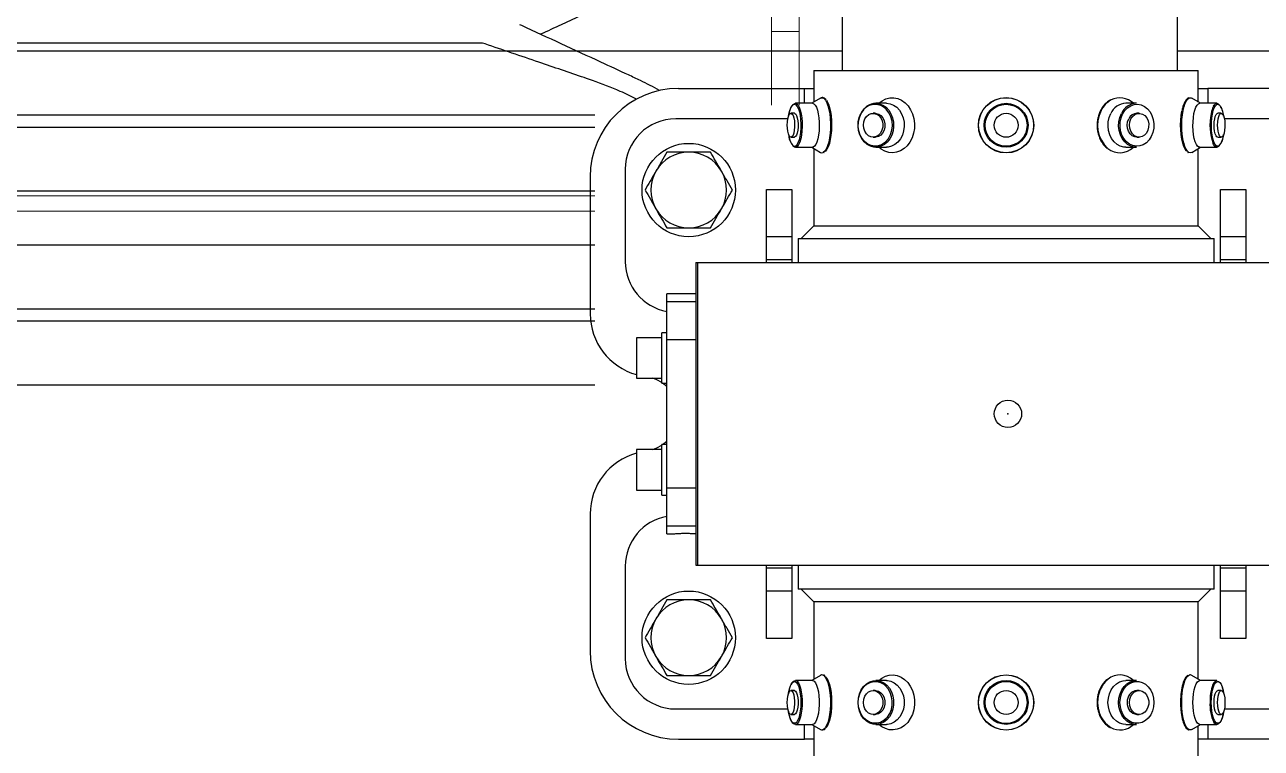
# Model space of a CAD drawing. Header units: inches. Extents: x -1851 to 6314, y -1304 to 4687.
# Drawn here: x -1823.74 to -1801.3, y 623.45 to 636.58 of the extents above; entities that cross this region are included whole.
import ezdxf

# ---------------------------------------------------------------- set-up
doc = ezdxf.new("R2010")
doc.units = ezdxf.units.IN
doc.header["$MEASUREMENT"] = 0
for name, color, linetype in [('DC FEEEDERS', 1, 'Continuous'), ('DC STRING CABLES', 30, 'Continuous'), ('E-ARRY-TABL', 9, 'Continuous'), ('WIRE MANAGEMENT', 4, 'Continuous')]:
    doc.layers.add(name, color=color, linetype=linetype)

msp = doc.modelspace()

# ---------------------------------------------------------------- linework, layer by layer
at = {"layer": 'DC FEEEDERS'}
for points in [[(-1845.10323, 636.10711), (-1808.90427, 636.10711)], [(-1802.81593, 636.10711), (-1568.90427, 636.10711)], [(-1845.10323, 634.94711), (-1813.39505, 634.94711)], [(-1845.10323, 634.72517), (-1813.39505, 634.72517)], [(-1845.10323, 633.56517), (-1813.39505, 633.56517)], [(-1845.10323, 632.58777), (-1813.39505, 632.58777)], [(-1845.10323, 631.42777), (-1813.39505, 631.42777)], [(-1845.10323, 631.20583), (-1813.39505, 631.20583)], [(-1845.10323, 630.04583), (-1813.39505, 630.04583)]]:
    msp.add_lwpolyline(points, dxfattribs=at)
at = {"layer": 'DC STRING CABLES', "flags": 128}
msp.add_lwpolyline([(-1815.43055, 636.24897), (-1845.68541, 636.24897)], dxfattribs=at)
at = {"layer": 'DC STRING CABLES'}
for points, knots in [([(-1808.90427, 643.89398), (-1808.93513, 643.71212), (-1808.96763, 643.52929), (-1809.11201, 642.7549), (-1809.24267, 642.14567), (-1809.61127, 640.85447), (-1809.86096, 640.17348), (-1810.4115, 639.16567), (-1810.65135, 638.80608), (-1811.19637, 638.17856), (-1811.49761, 637.90562), (-1812.06291, 637.51142), (-1812.3109, 637.36973), (-1812.56502, 637.24635), (-1812.63706, 637.21138), (-1812.70959, 637.17787), (-1812.78213, 637.14436), (-1812.94844, 637.06754), (-1813.11474, 636.99072), (-1813.28105, 636.91389), (-1813.52096, 636.80307), (-1813.76086, 636.69225), (-1814.00076, 636.58143), (-1814.12637, 636.52341), (-1814.25198, 636.46539), (-1814.37758, 636.40736)], [7.47877278, 7.47877278, 7.47877278, 7.47877278, 7.9877747, 7.9877747, 9.62277321, 9.62277321, 11.50333496, 11.50333496, 12.62233368, 12.62233368, 13.6409475, 13.6409475, 14.3830075, 14.3830075, 14.3830075, 14.59337778, 14.59337778, 14.59337778, 15.07571963, 15.07571963, 15.07571963, 15.77151121, 15.77151121, 15.77151121, 16.13580442, 16.13580442, 16.13580442, 16.13580442]), ([(-1812.21938, 635.38635), (-1812.33307, 635.45127), (-1812.4484, 635.51175), (-1812.56502, 635.56837), (-1812.63706, 635.60335), (-1812.70959, 635.63686), (-1812.78213, 635.67036), (-1812.94844, 635.74719), (-1813.11474, 635.82401), (-1813.28105, 635.90083), (-1813.52096, 636.01166), (-1813.76086, 636.12248), (-1814.00076, 636.2333), (-1814.24067, 636.34412), (-1814.48057, 636.45494), (-1814.72048, 636.56576), (-1814.73178, 636.57098), (-1814.74309, 636.57621), (-1814.7544, 636.58143)], [14.04246119, 14.04246119, 14.04246119, 14.04246119, 14.3830075, 14.3830075, 14.3830075, 14.59337778, 14.59337778, 14.59337778, 15.07571963, 15.07571963, 15.07571963, 15.77151121, 15.77151121, 15.77151121, 16.46730279, 16.46730279, 16.46730279, 16.50009763, 16.50009763, 16.50009763, 16.50009763]), ([(-1812.63522, 635.23209), (-1812.73251, 635.28111), (-1812.83113, 635.32734), (-1813.09532, 635.44316), (-1813.26291, 635.50858), (-1813.43291, 635.56837), (-1813.48344, 635.58614), (-1813.53418, 635.60341), (-1813.58491, 635.62069), (-1813.85924, 635.71407), (-1814.13356, 635.80745), (-1814.40788, 635.90083), (-1814.73343, 636.01166), (-1815.05897, 636.12248), (-1815.38452, 636.2333), (-1815.39986, 636.23852), (-1815.41521, 636.24374), (-1815.43055, 636.24897)], [14.30565661, 14.30565661, 14.30565661, 14.30565661, 14.60758292, 14.60758292, 15.10582563, 15.10582563, 15.10582563, 15.25390059, 15.25390059, 15.25390059, 16.0544781, 16.0544781, 16.0544781, 17.00455102, 17.00455102, 17.00455102, 17.04933094, 17.04933094, 17.04933094, 17.04933094])]:
    msp.add_open_spline(points, degree=3, knots=knots, dxfattribs=at)
at = {"layer": 'E-ARRY-TABL'}
for p, q in [((-1808.90427, 638.33855), (-1808.90427, 635.75215)), ((-1802.81593, 635.75215), (-1802.81593, 638.33855)), ((-1809.41583, 635.75215), (-1809.41583, 635.17784)), ((-1809.41583, 635.75215), (-1802.43942, 635.75215)), ((-1802.43942, 635.17784), (-1802.43942, 635.75215)), ((-1811.87543, 635.4237), (-1809.58658, 635.4237)), ((-1809.58658, 635.4237), (-1809.41583, 635.4237)), ((-1809.58658, 635.15532), (-1809.58658, 635.4237)), ((-1802.43942, 635.4237), (-1802.26867, 635.4237)), ((-1799.97982, 635.4237), (-1802.26867, 635.4237)), ((-1802.26867, 635.4237), (-1802.26867, 635.15532)), ((-1809.29907, 635.24804), (-1809.45329, 635.15532)), ((-1802.40195, 635.15532), (-1802.55618, 635.24804)), ((-1809.77037, 634.97393), (-1809.83331, 634.97393)), ((-1809.44194, 635.15532), (-1809.7531, 635.15532)), ((-1808.30257, 634.97393), (-1808.34147, 634.97393)), ((-1808.09959, 635.15532), (-1808.2919, 635.15532)), ((-1804.21372, 635.02372), (-1804.21795, 635.01457)), ((-1803.56335, 635.15532), (-1803.75565, 635.15532)), ((-1803.51378, 634.97393), (-1803.55267, 634.97393)), ((-1802.10215, 635.15532), (-1802.4133, 635.15532)), ((-1802.02194, 634.97393), (-1802.08487, 634.97393)), ((-1809.88977, 634.87437), (-1811.92441, 634.87437)), ((-1809.8759, 634.92465), (-1809.86976, 634.9601)), ((-1801.97934, 634.92465), (-1801.98549, 634.9601)), ((-1799.93084, 634.87437), (-1801.96548, 634.87437)), ((-1809.83331, 634.53907), (-1809.77037, 634.53907)), ((-1808.34147, 634.53907), (-1808.30257, 634.53907)), ((-1803.55267, 634.53907), (-1803.51378, 634.53907)), ((-1802.08487, 634.53907), (-1802.02194, 634.53907)), ((-1809.7531, 634.35768), (-1809.44194, 634.35768)), ((-1809.45329, 634.35768), (-1809.29907, 634.26496)), ((-1809.41583, 634.33516), (-1809.41583, 632.93)), ((-1808.2919, 634.35768), (-1808.09959, 634.35768)), ((-1803.75565, 634.35768), (-1803.56335, 634.35768)), ((-1802.55618, 634.26496), (-1802.40195, 634.35768)), ((-1802.43942, 632.93), (-1802.43942, 634.33516)), ((-1802.4133, 634.35768), (-1802.10215, 634.35768)), ((-1812.83995, 633.95883), (-1812.83995, 632.28048)), ((-1813.47763, 633.8215), (-1813.47763, 631.33518)), ((-1810.27644, 633.59281), (-1809.81867, 633.59281)), ((-1810.27644, 632.73248), (-1810.27644, 633.59281)), ((-1809.81867, 633.59281), (-1809.81867, 632.73248)), ((-1802.03658, 633.59281), (-1801.57881, 633.59281)), ((-1802.03658, 632.73248), (-1802.03658, 633.59281)), ((-1801.57881, 633.59281), (-1801.57881, 632.73248)), ((-1809.81867, 632.73248), (-1810.27644, 632.73248)), ((-1810.27644, 632.3203), (-1810.27644, 632.73248)), ((-1809.81867, 632.73248), (-1809.81867, 632.3203)), ((-1809.41583, 632.93), (-1809.64472, 632.70111)), ((-1809.41583, 632.93), (-1802.43942, 632.93)), ((-1802.21053, 632.70111), (-1802.43942, 632.93)), ((-1801.57881, 632.73248), (-1802.03658, 632.73248)), ((-1802.03658, 632.3203), (-1802.03658, 632.73248)), ((-1801.57881, 632.73248), (-1801.57881, 632.3203)), ((-1809.70423, 632.70111), (-1809.70423, 632.26508)), ((-1809.70423, 632.70111), (-1802.15102, 632.70111)), ((-1802.15102, 632.26508), (-1802.15102, 632.70111)), ((-1810.27644, 632.3203), (-1809.81867, 632.3203)), ((-1810.27644, 632.26508), (-1810.27644, 632.3203)), ((-1809.81867, 632.3203), (-1809.81867, 632.26508)), ((-1802.03658, 632.3203), (-1801.57881, 632.3203)), ((-1802.03658, 632.26508), (-1802.03658, 632.3203)), ((-1801.57881, 632.3203), (-1801.57881, 632.26508)), ((-1811.5582, 632.26508), (-1811.5582, 626.77184)), ((-1811.5582, 632.26508), (-1800.29705, 632.26508)), ((-1811.52443, 626.77184), (-1811.52443, 632.26508)), ((-1811.5582, 631.69745), (-1812.08463, 631.69745)), ((-1812.08463, 631.5568), (-1812.08463, 631.69745)), ((-1812.08463, 630.85978), (-1812.08463, 631.5568)), ((-1812.08463, 631.5568), (-1811.5582, 631.5568)), ((-1812.08463, 630.99191), (-1812.17618, 630.99191)), ((-1812.17618, 630.07637), (-1812.17618, 630.99191)), ((-1812.17618, 630.90036), (-1812.63395, 630.90036)), ((-1812.63395, 630.90036), (-1812.63395, 630.16792)), ((-1811.5582, 630.85978), (-1812.08463, 630.85978)), ((-1812.08463, 628.17715), (-1812.08463, 630.85978)), ((-1812.63395, 630.16792), (-1812.17618, 630.16792)), ((-1812.17618, 630.07637), (-1812.08463, 630.07637)), ((-1812.08463, 628.96056), (-1812.17618, 628.96056)), ((-1812.17618, 628.04502), (-1812.17618, 628.96056)), ((-1812.17618, 628.86901), (-1812.63395, 628.86901)), ((-1812.63395, 628.86901), (-1812.63395, 628.13657)), ((-1812.63395, 628.13657), (-1812.17618, 628.13657)), ((-1812.17618, 628.04502), (-1812.08463, 628.04502)), ((-1812.08463, 628.17715), (-1811.5582, 628.17715)), ((-1812.08463, 627.48013), (-1812.08463, 628.17715)), ((-1813.47763, 627.70175), (-1813.47763, 625.21543)), ((-1812.08463, 627.33948), (-1812.08463, 627.48013)), ((-1811.5582, 627.48013), (-1812.08463, 627.48013)), ((-1812.08463, 627.33948), (-1811.97019, 627.33948)), ((-1812.83995, 626.75645), (-1812.83995, 625.07809)), ((-1811.5582, 626.77184), (-1800.29705, 626.77184)), ((-1810.27644, 626.71663), (-1810.27644, 626.77184)), ((-1809.81867, 626.71663), (-1810.27644, 626.71663)), ((-1810.27644, 626.30445), (-1810.27644, 626.71663)), ((-1809.81867, 626.77184), (-1809.81867, 626.71663)), ((-1809.81867, 626.71663), (-1809.81867, 626.30445)), ((-1809.70423, 626.77184), (-1809.70423, 626.33582)), ((-1802.15102, 626.33582), (-1802.15102, 626.77184)), ((-1802.03658, 626.71663), (-1802.03658, 626.77184)), ((-1801.57881, 626.71663), (-1802.03658, 626.71663)), ((-1802.03658, 626.30445), (-1802.03658, 626.71663)), ((-1801.57881, 626.77184), (-1801.57881, 626.71663)), ((-1801.57881, 626.71663), (-1801.57881, 626.30445)), ((-1810.27644, 626.30445), (-1809.81867, 626.30445)), ((-1810.27644, 625.44412), (-1810.27644, 626.30445)), ((-1809.81867, 626.30445), (-1809.81867, 625.44412)), ((-1802.15102, 626.33582), (-1809.70423, 626.33582)), ((-1809.64472, 626.33582), (-1809.41583, 626.10693)), ((-1802.43942, 626.10693), (-1802.21053, 626.33582)), ((-1802.03658, 626.30445), (-1801.57881, 626.30445)), ((-1802.03658, 625.44412), (-1802.03658, 626.30445)), ((-1801.57881, 626.30445), (-1801.57881, 625.44412)), ((-1809.41583, 626.10693), (-1809.41583, 624.70177)), ((-1802.43942, 626.10693), (-1809.41583, 626.10693)), ((-1802.43942, 624.70177), (-1802.43942, 626.10693)), ((-1809.81867, 625.44412), (-1810.27644, 625.44412)), ((-1801.57881, 625.44412), (-1802.03658, 625.44412)), ((-1809.44194, 624.67925), (-1809.7531, 624.67925)), ((-1809.29907, 624.77197), (-1809.45329, 624.67925)), ((-1808.09959, 624.67925), (-1808.2919, 624.67925)), ((-1803.56335, 624.67925), (-1803.75565, 624.67925)), ((-1802.40195, 624.67925), (-1802.55618, 624.77197)), ((-1802.10215, 624.67925), (-1802.4133, 624.67925)), ((-1809.77037, 624.49786), (-1809.83331, 624.49786)), ((-1808.30257, 624.49786), (-1808.34147, 624.49786)), ((-1803.51378, 624.49786), (-1803.55267, 624.49786)), ((-1802.02194, 624.49786), (-1802.08487, 624.49786)), ((-1811.92441, 624.16255), (-1809.88977, 624.16255)), ((-1809.83331, 624.063), (-1809.77037, 624.063)), ((-1808.34147, 624.063), (-1808.30257, 624.063)), ((-1803.55267, 624.063), (-1803.51378, 624.063)), ((-1802.08487, 624.063), (-1802.02194, 624.063)), ((-1801.96548, 624.16255), (-1799.93084, 624.16255)), ((-1809.7531, 623.88161), (-1809.44194, 623.88161)), ((-1809.58658, 623.61323), (-1809.58658, 623.88161)), ((-1809.45329, 623.88161), (-1809.29907, 623.78889)), ((-1809.41583, 623.85909), (-1809.41583, 623.28478)), ((-1808.2919, 623.88161), (-1808.09959, 623.88161)), ((-1803.75565, 623.88161), (-1803.56335, 623.88161)), ((-1802.55618, 623.78889), (-1802.40195, 623.88161)), ((-1802.43942, 623.28478), (-1802.43942, 623.85909)), ((-1802.4133, 623.88161), (-1802.10215, 623.88161)), ((-1802.26867, 623.88161), (-1802.26867, 623.61323)), ((-1811.87543, 623.61323), (-1809.58658, 623.61323)), ((-1809.41583, 623.61323), (-1809.58658, 623.61323)), ((-1802.26867, 623.61323), (-1802.43942, 623.61323)), ((-1799.97982, 623.61323), (-1802.26867, 623.61323))]:
    msp.add_line(p, q, dxfattribs=at)
for points in [[(-1809.29907, 635.24804), (-1809.28763, 635.25349), (-1809.25994, 635.2552), (-1809.2326, 635.24088), (-1809.20649, 635.21099), (-1809.18244, 635.1665), (-1809.16124, 635.10882), (-1809.14356, 635.03983), (-1809.12998, 634.96173), (-1809.12092, 634.87703), (-1809.11668, 634.78845), (-1809.11739, 634.69885), (-1809.12304, 634.61111), (-1809.13343, 634.52803), (-1809.14825, 634.4523), (-1809.167, 634.38635), (-1809.1891, 634.33229), (-1809.21382, 634.29187), (-1809.24037, 634.26638), (-1809.25357, 634.25969)], [(-1809.189, 635.20528), (-1809.17709, 635.18769), (-1809.15377, 635.1399), (-1809.13355, 635.07906), (-1809.11714, 635.00724), (-1809.10508, 634.92687), (-1809.09779, 634.84071), (-1809.09552, 634.75168), (-1809.09834, 634.66281), (-1809.10616, 634.57713), (-1809.11871, 634.49756), (-1809.13556, 634.42681), (-1809.15615, 634.36728), (-1809.17976, 634.32101), (-1809.2056, 634.28957), (-1809.2242, 634.27714)], [(-1808.23925, 635.15392), (-1808.23779, 635.15529), (-1808.17626, 635.20272), (-1808.10887, 635.23581), (-1808.03779, 635.25349), (-1807.96529, 635.2552), (-1807.89371, 635.24088), (-1807.82534, 635.21099), (-1807.7624, 635.1665), (-1807.70689, 635.10882), (-1807.66061, 635.03983), (-1807.62503, 634.96173), (-1807.60132, 634.87703), (-1807.59021, 634.78845), (-1807.59208, 634.69885), (-1807.60687, 634.61111), (-1807.63409, 634.52803), (-1807.67287, 634.4523), (-1807.72198, 634.38635), (-1807.77982, 634.33229), (-1807.84453, 634.29187), (-1807.91405, 634.26638), (-1807.98614, 634.25664), (-1808.05847, 634.26297), (-1808.12872, 634.28516), (-1808.19464, 634.3225), (-1808.23862, 634.35849)], [(-1802.71493, 635.02391), (-1802.69808, 635.09504), (-1802.67757, 635.15529), (-1802.65407, 635.20272), (-1802.62833, 635.23581), (-1802.60118, 635.25349), (-1802.60001, 635.25389)], [(-1802.60001, 635.25389), (-1802.57348, 635.2552), (-1802.55618, 635.24804)], [(-1809.89008, 634.8728), (-1809.87828, 634.91805), (-1809.86314, 634.95132), (-1809.84579, 634.97014), (-1809.82752, 634.97312), (-1809.80967, 634.96003), (-1809.79358, 634.93185), (-1809.78043, 634.89066), (-1809.77121, 634.83952), (-1809.76659, 634.78222), (-1809.76692, 634.72302), (-1809.77217, 634.6663), (-1809.78196, 634.61627), (-1809.79555, 634.57664), (-1809.81195, 634.55034), (-1809.82993, 634.53934), (-1809.84816, 634.54445), (-1809.86529, 634.56528), (-1809.88004, 634.60029), (-1809.89133, 634.64689), (-1809.89832, 634.70161), (-1809.90049, 634.76041), (-1809.89767, 634.81892), (-1809.89008, 634.8728)], [(-1809.86976, 634.9601), (-1809.85451, 635.02252), (-1809.83558, 635.07331), (-1809.8138, 635.11026), (-1809.79012, 635.13175), (-1809.76558, 635.13683), (-1809.74364, 635.12719)], [(-1809.81517, 635.10103), (-1809.80091, 635.12408), (-1809.77706, 635.1477), (-1809.75224, 635.15531), (-1809.72745, 635.14658), (-1809.70371, 635.12189), (-1809.68199, 635.08224), (-1809.66318, 635.02925), (-1809.64805, 634.96509), (-1809.63723, 634.8924), (-1809.63115, 634.81414), (-1809.63006, 634.73352), (-1809.63401, 634.65384), (-1809.64283, 634.57837), (-1809.65617, 634.51018), (-1809.67347, 634.45209), (-1809.69404, 634.40645), (-1809.71702, 634.37515), (-1809.74148, 634.35945), (-1809.76642, 634.36002), (-1809.79081, 634.37681), (-1809.80087, 634.38886)], [(-1809.77037, 634.97393), (-1809.76458, 634.97312), (-1809.74674, 634.96003), (-1809.73065, 634.93185), (-1809.7175, 634.89066), (-1809.70828, 634.83952), (-1809.70366, 634.78222), (-1809.70399, 634.72302), (-1809.70924, 634.6663), (-1809.71903, 634.61627), (-1809.73262, 634.57664), (-1809.74902, 634.55034), (-1809.767, 634.53934), (-1809.77037, 634.53907)], [(-1809.74364, 635.12719), (-1809.74125, 635.1253), (-1809.71819, 635.09764), (-1809.69741, 635.05508), (-1809.67983, 634.99946), (-1809.66619, 634.93323), (-1809.65712, 634.85928), (-1809.65299, 634.78083), (-1809.65399, 634.70132), (-1809.66008, 634.62422), (-1809.67099, 634.5529), (-1809.68624, 634.49048), (-1809.70517, 634.43968), (-1809.72695, 634.40274), (-1809.74705, 634.38341)], [(-1809.44194, 635.15532), (-1809.44108, 635.15531), (-1809.41629, 635.14658), (-1809.39255, 635.12189), (-1809.37084, 635.08224), (-1809.35203, 635.02925), (-1809.3369, 634.96509), (-1809.32608, 634.8924), (-1809.32, 634.81414), (-1809.31891, 634.73352), (-1809.32285, 634.65384), (-1809.33168, 634.57837), (-1809.34502, 634.51018), (-1809.36232, 634.45209), (-1809.38289, 634.40645), (-1809.40587, 634.37515), (-1809.43033, 634.35945), (-1809.44194, 634.35768)], [(-1808.2919, 634.35768), (-1808.32678, 634.36002), (-1808.39063, 634.37681), (-1808.45044, 634.40915), (-1808.50377, 634.45571), (-1808.54841, 634.51459), (-1808.58256, 634.58337), (-1808.6048, 634.65923), (-1808.61424, 634.73908), (-1808.61048, 634.81964), (-1808.59367, 634.89762), (-1808.56451, 634.96982)], [(-1808.4901, 634.8728), (-1808.4592, 634.91805), (-1808.41957, 634.95132), (-1808.37415, 634.97014), (-1808.32631, 634.97312), (-1808.27959, 634.96003), (-1808.23746, 634.93185), (-1808.20304, 634.89066), (-1808.17889, 634.83952), (-1808.1668, 634.78222), (-1808.16766, 634.72302), (-1808.18141, 634.6663), (-1808.20704, 634.61627), (-1808.24263, 634.57664), (-1808.28555, 634.55034), (-1808.33262, 634.53934), (-1808.38035, 634.54445), (-1808.42519, 634.56528), (-1808.46383, 634.60029), (-1808.49339, 634.64689), (-1808.51168, 634.70161), (-1808.51735, 634.76041), (-1808.50997, 634.81892), (-1808.4901, 634.8728)], [(-1808.30257, 634.97393), (-1808.28741, 634.97312), (-1808.24069, 634.96003), (-1808.19856, 634.93185), (-1808.16415, 634.89066), (-1808.14, 634.83952), (-1808.1279, 634.78222), (-1808.12877, 634.72302), (-1808.14252, 634.6663), (-1808.16814, 634.61627), (-1808.20374, 634.57664), (-1808.24666, 634.55034), (-1808.29373, 634.53934), (-1808.30257, 634.53907)], [(-1808.2919, 635.15532), (-1808.28964, 635.15531), (-1808.22474, 635.14658), (-1808.16259, 635.12189), (-1808.10573, 635.08224), (-1808.05649, 635.02925), (-1808.01689, 634.96509), (-1807.98855, 634.8924), (-1807.97263, 634.81414), (-1807.96978, 634.73352), (-1807.98012, 634.65384), (-1808.00322, 634.57837), (-1808.03814, 634.51018), (-1808.08344, 634.45209), (-1808.13729, 634.40645), (-1808.19746, 634.37515), (-1808.2615, 634.35945), (-1808.2919, 634.35768)], [(-1808.09959, 635.15532), (-1808.09734, 635.15531), (-1808.03244, 635.14658), (-1807.97029, 635.12189), (-1807.91343, 635.08224), (-1807.86419, 635.02925), (-1807.82459, 634.96509), (-1807.79625, 634.8924), (-1807.78033, 634.81414), (-1807.77748, 634.73352), (-1807.78781, 634.65384), (-1807.81091, 634.57837), (-1807.84583, 634.51018), (-1807.89114, 634.45209), (-1807.94498, 634.40645), (-1808.00515, 634.37515), (-1808.06919, 634.35945), (-1808.09959, 634.35768)], [(-1803.75565, 634.35768), (-1803.79054, 634.36002), (-1803.85439, 634.37681), (-1803.9142, 634.40915), (-1803.96752, 634.45571), (-1804.01217, 634.51459), (-1804.04632, 634.58337), (-1804.06856, 634.65923), (-1804.078, 634.73908), (-1804.07424, 634.81964), (-1804.05743, 634.89762), (-1804.02827, 634.96982)], [(-1803.56335, 634.35768), (-1803.59823, 634.36002), (-1803.66209, 634.37681), (-1803.7219, 634.40915), (-1803.77522, 634.45571), (-1803.81987, 634.51459), (-1803.85401, 634.58337), (-1803.87626, 634.65923), (-1803.88569, 634.73908), (-1803.88193, 634.81964), (-1803.86513, 634.89762), (-1803.83597, 634.96982)], [(-1803.81287, 634.9601), (-1803.77294, 635.02252), (-1803.72338, 635.07331), (-1803.66636, 635.11026), (-1803.60437, 635.13175), (-1803.54012, 635.13683), (-1803.47642, 635.1253), (-1803.41606, 635.09764), (-1803.36166, 635.05508), (-1803.31561, 634.99946), (-1803.27992, 634.93323), (-1803.25616, 634.85928), (-1803.24535, 634.78083), (-1803.24797, 634.70132), (-1803.26391, 634.62422), (-1803.29247, 634.5529), (-1803.33241, 634.49048), (-1803.38197, 634.43968), (-1803.43899, 634.40274), (-1803.50097, 634.38125), (-1803.56522, 634.37616), (-1803.62892, 634.3877), (-1803.68929, 634.41535), (-1803.74368, 634.45792), (-1803.78973, 634.51353), (-1803.82542, 634.57976), (-1803.84919, 634.65372), (-1803.86, 634.73217), (-1803.85737, 634.81168), (-1803.84143, 634.88878), (-1803.81287, 634.9601)], [(-1803.66241, 634.8728), (-1803.63151, 634.91805), (-1803.59188, 634.95132), (-1803.54646, 634.97014), (-1803.49862, 634.97312), (-1803.4519, 634.96003), (-1803.40977, 634.93185), (-1803.37535, 634.89066), (-1803.3512, 634.83952), (-1803.33911, 634.78222), (-1803.33997, 634.72302), (-1803.35372, 634.6663), (-1803.37935, 634.61627), (-1803.41494, 634.57664), (-1803.45786, 634.55034), (-1803.50493, 634.53934), (-1803.55266, 634.54445), (-1803.5975, 634.56528), (-1803.63614, 634.60029), (-1803.6657, 634.64689), (-1803.68399, 634.70161), (-1803.68966, 634.76041), (-1803.68228, 634.81892), (-1803.66241, 634.8728)], [(-1802.64339, 634.2845), (-1802.65251, 634.29221), (-1802.67815, 634.32531), (-1802.70148, 634.37309), (-1802.72169, 634.43393), (-1802.73811, 634.50576), (-1802.75017, 634.58612), (-1802.75746, 634.67229), (-1802.75973, 634.76132), (-1802.75691, 634.85019), (-1802.74909, 634.93587), (-1802.73654, 635.01544)], [(-1802.60812, 634.26248), (-1802.60908, 634.26297), (-1802.63591, 634.28516), (-1802.66109, 634.3225), (-1802.6838, 634.3738), (-1802.70332, 634.43739), (-1802.71902, 634.51123), (-1802.73039, 634.59296), (-1802.73707, 634.67995), (-1802.73884, 634.7694), (-1802.73564, 634.85843), (-1802.72759, 634.94418), (-1802.71493, 635.02391)], [(-1802.4133, 634.35768), (-1802.42663, 634.36002), (-1802.45102, 634.37681), (-1802.47386, 634.40915), (-1802.49423, 634.45571), (-1802.51128, 634.51459), (-1802.52433, 634.58337), (-1802.53282, 634.65923), (-1802.53643, 634.73908), (-1802.53499, 634.81964), (-1802.52857, 634.89762), (-1802.51743, 634.96982)], [(-1802.51743, 634.96982), (-1802.50203, 635.03328), (-1802.483, 635.08542), (-1802.46111, 635.12408), (-1802.43727, 635.1477), (-1802.4133, 635.15532)], [(-1802.18426, 634.9601), (-1802.16901, 635.02252), (-1802.15008, 635.07331), (-1802.1283, 635.11026), (-1802.10462, 635.13175), (-1802.08008, 635.13683), (-1802.06201, 635.12989)], [(-1802.16423, 635.10103), (-1802.14996, 635.12408), (-1802.12612, 635.1477), (-1802.10129, 635.15531), (-1802.0765, 635.14658), (-1802.05438, 635.12414)], [(-1802.14164, 634.8728), (-1802.12984, 634.91805), (-1802.11471, 634.95132), (-1802.09736, 634.97014), (-1802.08487, 634.97393)], [(-1802.07871, 634.8728), (-1802.06691, 634.91805), (-1802.05177, 634.95132), (-1802.03442, 634.97014), (-1802.01615, 634.97312), (-1801.9983, 634.96003), (-1801.98221, 634.93185), (-1801.96907, 634.89066), (-1801.95984, 634.83952), (-1801.95522, 634.78222), (-1801.95555, 634.72302), (-1801.9608, 634.6663), (-1801.97059, 634.61627), (-1801.98419, 634.57664), (-1802.00058, 634.55034), (-1802.01856, 634.53934), (-1802.03679, 634.54445), (-1802.05392, 634.56528), (-1802.06868, 634.60029), (-1802.07997, 634.64689), (-1802.08695, 634.70161), (-1802.08912, 634.76041), (-1802.0863, 634.81892), (-1802.07871, 634.8728)], [(-1808.11654, 634.45315), (-1808.13187, 634.43968), (-1808.18889, 634.40274), (-1808.25088, 634.38125), (-1808.31512, 634.37616), (-1808.37882, 634.3877), (-1808.43919, 634.41535), (-1808.49359, 634.45792), (-1808.53963, 634.51353), (-1808.57532, 634.57976), (-1808.59909, 634.65372), (-1808.6099, 634.73217), (-1808.60727, 634.81168), (-1808.59133, 634.88878), (-1808.56277, 634.9601)], [(-1803.55267, 634.53907), (-1803.59156, 634.54445), (-1803.6364, 634.56528), (-1803.67503, 634.60029), (-1803.70459, 634.64689), (-1803.72288, 634.70161), (-1803.72855, 634.76041), (-1803.72117, 634.81892), (-1803.7013, 634.8728)], [(-1802.10152, 634.37968), (-1802.114, 634.3877), (-1802.13706, 634.41535), (-1802.15783, 634.45792), (-1802.17542, 634.51353), (-1802.18905, 634.57976), (-1802.19813, 634.65372), (-1802.20226, 634.73217), (-1802.20126, 634.81168), (-1802.19517, 634.88878), (-1802.18426, 634.9601)], [(-1802.08487, 634.53907), (-1802.09972, 634.54445), (-1802.11685, 634.56528), (-1802.13161, 634.60029), (-1802.1429, 634.64689), (-1802.14989, 634.70161), (-1802.15205, 634.76041), (-1802.14923, 634.81892), (-1802.14164, 634.8728)], [(-1802.05438, 634.38886), (-1802.06608, 634.37515), (-1802.09054, 634.35945), (-1802.11547, 634.36002), (-1802.13986, 634.37681), (-1802.16271, 634.40915), (-1802.16739, 634.41813)], [(-1802.0683, 634.37964), (-1802.08967, 634.37616), (-1802.10152, 634.37968)], [(-1802.55618, 634.26496), (-1802.58145, 634.25664), (-1802.60812, 634.26248)], [(-1812.17618, 630.08642), (-1812.26555, 630.13779), (-1812.33916, 630.16792)], [(-1812.08463, 630.01195), (-1812.08519, 630.01249), (-1812.16179, 630.07637)], [(-1812.33916, 628.86901), (-1812.26555, 628.89914), (-1812.17618, 628.95051)], [(-1812.16179, 628.96056), (-1812.08519, 629.02444), (-1812.08463, 629.02497)], [(-1809.8759, 624.44858), (-1809.86554, 624.50417), (-1809.84908, 624.56331), (-1809.82919, 624.61008), (-1809.80672, 624.64245), (-1809.78267, 624.659), (-1809.75808, 624.659), (-1809.75173, 624.65627)], [(-1809.8243, 624.60595), (-1809.81829, 624.61889), (-1809.7959, 624.65442), (-1809.77176, 624.67465), (-1809.74685, 624.67874), (-1809.72221, 624.66652), (-1809.69882, 624.63849), (-1809.67766, 624.59581), (-1809.65959, 624.54021), (-1809.64534, 624.47398), (-1809.63551, 624.39982), (-1809.63049, 624.32078), (-1809.63049, 624.24008), (-1809.63551, 624.16104), (-1809.64534, 624.08688), (-1809.65959, 624.02065), (-1809.67766, 623.96505), (-1809.69882, 623.92237), (-1809.72221, 623.89434), (-1809.74685, 623.88212), (-1809.77176, 623.88621), (-1809.7959, 623.90644), (-1809.80883, 623.92473)], [(-1809.75173, 624.65627), (-1809.73403, 624.64245), (-1809.71156, 624.61008), (-1809.69167, 624.56331), (-1809.67521, 624.50417), (-1809.66292, 624.43526), (-1809.65532, 624.35957), (-1809.65275, 624.28043), (-1809.65532, 624.20129), (-1809.66292, 624.12561), (-1809.67521, 624.05669), (-1809.69167, 623.99755), (-1809.71156, 623.95078), (-1809.73403, 623.91841), (-1809.75505, 623.90302)], [(-1809.44194, 624.67925), (-1809.4357, 624.67874), (-1809.41105, 624.66652), (-1809.38767, 624.63849), (-1809.36651, 624.59581), (-1809.34843, 624.54021), (-1809.33419, 624.47398), (-1809.32435, 624.39982), (-1809.31933, 624.32078), (-1809.31933, 624.24008), (-1809.32435, 624.16104), (-1809.33419, 624.08688), (-1809.34843, 624.02065), (-1809.36651, 623.96505), (-1809.38767, 623.92237), (-1809.41105, 623.89434), (-1809.4357, 623.88212), (-1809.44194, 623.88161)], [(-1809.25385, 624.77734), (-1809.23647, 624.76784), (-1809.21013, 624.74015), (-1809.18574, 624.69767), (-1809.16409, 624.64179), (-1809.14586, 624.57429), (-1809.13166, 624.49735), (-1809.12193, 624.41344), (-1809.11698, 624.32525), (-1809.11698, 624.23562), (-1809.12193, 624.14743), (-1809.13166, 624.06351), (-1809.14586, 623.98657), (-1809.16409, 623.91907), (-1809.18574, 623.86319), (-1809.21013, 623.82071), (-1809.23647, 623.79302), (-1809.25125, 623.78452)], [(-1809.20849, 624.74982), (-1809.20417, 624.74606), (-1809.17842, 624.71379), (-1809.15495, 624.66676), (-1809.13455, 624.60657), (-1809.11791, 624.53528), (-1809.10561, 624.45531), (-1809.09805, 624.36939), (-1809.09551, 624.28043), (-1809.09805, 624.19148), (-1809.10561, 624.10555), (-1809.11791, 624.02558), (-1809.13455, 623.95429), (-1809.15495, 623.8941), (-1809.17842, 623.84707), (-1809.19862, 623.82028)], [(-1808.61455, 624.28043), (-1808.60794, 624.36071), (-1808.5884, 624.43771), (-1808.55672, 624.50826), (-1808.51419, 624.56949), (-1808.46257, 624.61889), (-1808.40395, 624.65442), (-1808.34075, 624.67465), (-1808.2919, 624.67925)], [(-1808.61053, 624.28043), (-1808.6038, 624.35957), (-1808.5839, 624.43526), (-1808.55171, 624.50417), (-1808.50863, 624.56331), (-1808.45655, 624.61008), (-1808.39774, 624.64245), (-1808.33476, 624.659), (-1808.27038, 624.659), (-1808.20741, 624.64245), (-1808.1486, 624.61008), (-1808.12292, 624.58959)], [(-1808.2919, 624.67925), (-1808.27555, 624.67874), (-1808.21102, 624.66652), (-1808.1498, 624.63849), (-1808.0944, 624.59581), (-1808.04708, 624.54021), (-1808.00979, 624.47398), (-1807.98404, 624.39982), (-1807.9709, 624.32078), (-1807.9709, 624.24008), (-1807.98404, 624.16104), (-1808.00979, 624.08688), (-1808.04708, 624.02065), (-1808.0944, 623.96505), (-1808.1498, 623.92237), (-1808.21102, 623.89434), (-1808.27555, 623.88212), (-1808.2919, 623.88161)], [(-1808.23776, 624.67925), (-1808.18552, 624.72068), (-1808.11884, 624.75591), (-1808.04815, 624.77585), (-1807.97571, 624.77988), (-1807.90385, 624.76784), (-1807.83489, 624.74015), (-1807.77103, 624.69767), (-1807.71434, 624.64179), (-1807.66663, 624.57429), (-1807.62944, 624.49735), (-1807.60396, 624.41344), (-1807.59101, 624.32525), (-1807.59101, 624.23562), (-1807.60396, 624.14743), (-1807.62944, 624.06351), (-1807.66663, 623.98657), (-1807.71434, 623.91907), (-1807.77103, 623.86319), (-1807.83489, 623.82071), (-1807.90385, 623.79302), (-1807.97571, 623.78099), (-1808.04815, 623.78501), (-1808.11884, 623.80495), (-1808.18552, 623.84018), (-1808.23776, 623.88161)], [(-1808.09959, 624.67925), (-1808.08325, 624.67874), (-1808.01872, 624.66652), (-1807.9575, 624.63849), (-1807.9021, 624.59581), (-1807.85478, 624.54021), (-1807.81748, 624.47398), (-1807.79174, 624.39982), (-1807.7786, 624.32078), (-1807.7786, 624.24008), (-1807.79174, 624.16104), (-1807.81748, 624.08688), (-1807.85478, 624.02065), (-1807.9021, 623.96505), (-1807.9575, 623.92237), (-1808.01872, 623.89434), (-1808.08325, 623.88212), (-1808.09959, 623.88161)], [(-1804.0783, 624.28043), (-1804.0717, 624.36071), (-1804.05216, 624.43771), (-1804.02047, 624.50826), (-1803.97795, 624.56949), (-1803.92632, 624.61889), (-1803.86771, 624.65442), (-1803.80451, 624.67465), (-1803.75565, 624.67925)], [(-1803.886, 624.28043), (-1803.8794, 624.36071), (-1803.85985, 624.43771), (-1803.82817, 624.50826), (-1803.78565, 624.56949), (-1803.73402, 624.61889), (-1803.67541, 624.65442), (-1803.61221, 624.67465), (-1803.56335, 624.67925)], [(-1803.86063, 624.28043), (-1803.8539, 624.35957), (-1803.834, 624.43526), (-1803.80181, 624.50417), (-1803.75873, 624.56331), (-1803.70665, 624.61008), (-1803.64784, 624.64245), (-1803.58486, 624.659), (-1803.52048, 624.659), (-1803.45751, 624.64245), (-1803.3987, 624.61008), (-1803.34661, 624.56331), (-1803.30353, 624.50417), (-1803.27134, 624.43526), (-1803.25145, 624.35957), (-1803.24472, 624.28043), (-1803.25145, 624.20129), (-1803.27134, 624.12561), (-1803.30353, 624.05669), (-1803.34661, 623.99755), (-1803.3987, 623.95078), (-1803.45751, 623.91841), (-1803.52048, 623.90187), (-1803.58486, 623.90187), (-1803.64784, 623.91841), (-1803.70665, 623.95078), (-1803.75873, 623.99755), (-1803.80181, 624.05669), (-1803.834, 624.12561), (-1803.8539, 624.20129), (-1803.86063, 624.28043)], [(-1802.73889, 624.28043), (-1802.7364, 624.3697), (-1802.72904, 624.4561), (-1802.71702, 624.53685), (-1802.70074, 624.60937), (-1802.68072, 624.67131), (-1802.6576, 624.72068), (-1802.63214, 624.75591), (-1802.60715, 624.77492)], [(-1802.53654, 624.28043), (-1802.53402, 624.36071), (-1802.52656, 624.43771), (-1802.51446, 624.50826), (-1802.49821, 624.56949), (-1802.47849, 624.61889), (-1802.45611, 624.65442), (-1802.43197, 624.67465), (-1802.4133, 624.67925)], [(-1802.2025, 624.28043), (-1802.19993, 624.35957), (-1802.19233, 624.43526), (-1802.18004, 624.50417), (-1802.16358, 624.56331), (-1802.14369, 624.61008), (-1802.12122, 624.64245), (-1802.09717, 624.659), (-1802.07258, 624.659), (-1802.04852, 624.64245), (-1802.02606, 624.61008), (-1802.00616, 624.56331), (-1801.98971, 624.50417), (-1801.97934, 624.44858)], [(-1809.9005, 624.28043), (-1809.898, 624.33909), (-1809.89071, 624.3934), (-1809.87917, 624.43934), (-1809.86422, 624.47348), (-1809.84698, 624.49331), (-1809.82872, 624.49736), (-1809.81081, 624.48531), (-1809.79456, 624.45807), (-1809.78119, 624.41765), (-1809.77168, 624.36706), (-1809.76674, 624.31004), (-1809.76674, 624.25082), (-1809.77168, 624.19381), (-1809.78119, 624.14321), (-1809.79456, 624.1028), (-1809.81081, 624.07555), (-1809.82872, 624.06351), (-1809.84698, 624.06755), (-1809.86422, 624.08738), (-1809.87917, 624.12152), (-1809.89071, 624.16746), (-1809.898, 624.22177), (-1809.9005, 624.28043)], [(-1809.77037, 624.49786), (-1809.76579, 624.49736), (-1809.74787, 624.48531), (-1809.73163, 624.45807), (-1809.71825, 624.41765), (-1809.70875, 624.36706), (-1809.70381, 624.31004), (-1809.70381, 624.25082), (-1809.70875, 624.19381), (-1809.71825, 624.14321), (-1809.73163, 624.1028), (-1809.74787, 624.07555), (-1809.76579, 624.06351), (-1809.77037, 624.063)], [(-1808.51737, 624.28043), (-1808.51085, 624.33909), (-1808.49177, 624.3934), (-1808.46153, 624.43934), (-1808.4224, 624.47348), (-1808.37726, 624.49331), (-1808.32946, 624.49736), (-1808.28256, 624.48531), (-1808.24003, 624.45807), (-1808.20502, 624.41765), (-1808.18013, 624.36706), (-1808.1672, 624.31004), (-1808.1672, 624.25082), (-1808.18013, 624.19381), (-1808.20502, 624.14321), (-1808.24003, 624.1028), (-1808.28256, 624.07555), (-1808.32946, 624.06351), (-1808.37726, 624.06755), (-1808.4224, 624.08738), (-1808.46153, 624.12152), (-1808.49177, 624.16746), (-1808.51085, 624.22177), (-1808.51737, 624.28043)], [(-1808.30257, 624.49786), (-1808.29057, 624.49736), (-1808.24367, 624.48531), (-1808.20113, 624.45807), (-1808.16612, 624.41765), (-1808.14123, 624.36706), (-1808.12831, 624.31004), (-1808.12831, 624.25082), (-1808.14123, 624.19381), (-1808.16612, 624.14321), (-1808.20113, 624.1028), (-1808.24367, 624.07555), (-1808.29057, 624.06351), (-1808.30257, 624.063)], [(-1803.68968, 624.28043), (-1803.68316, 624.33909), (-1803.66408, 624.3934), (-1803.63384, 624.43934), (-1803.59471, 624.47348), (-1803.54957, 624.49331), (-1803.50177, 624.49736), (-1803.45487, 624.48531), (-1803.41234, 624.45807), (-1803.37733, 624.41765), (-1803.35244, 624.36706), (-1803.33951, 624.31004), (-1803.33951, 624.25082), (-1803.35244, 624.19381), (-1803.37733, 624.14321), (-1803.41234, 624.1028), (-1803.45487, 624.07555), (-1803.50177, 624.06351), (-1803.54957, 624.06755), (-1803.59471, 624.08738), (-1803.63384, 624.12152), (-1803.66408, 624.16746), (-1803.68316, 624.22177), (-1803.68968, 624.28043)], [(-1802.15206, 624.28043), (-1802.14957, 624.33909), (-1802.14228, 624.3934), (-1802.13073, 624.43934), (-1802.11578, 624.47348), (-1802.09854, 624.49331), (-1802.08487, 624.49786)], [(-1802.08913, 624.28043), (-1802.08664, 624.33909), (-1802.07935, 624.3934), (-1802.0678, 624.43934), (-1802.05285, 624.47348), (-1802.03561, 624.49331), (-1802.01736, 624.49736), (-1801.99944, 624.48531), (-1801.98319, 624.45807), (-1801.96982, 624.41765), (-1801.96031, 624.36706), (-1801.95538, 624.31004), (-1801.95538, 624.25082), (-1801.96031, 624.19381), (-1801.96982, 624.14321), (-1801.98319, 624.1028), (-1801.99944, 624.07555), (-1802.01736, 624.06351), (-1802.03561, 624.06755), (-1802.05285, 624.08738), (-1802.0678, 624.12152), (-1802.07935, 624.16746), (-1802.08664, 624.22177), (-1802.08913, 624.28043)], [(-1808.2919, 623.88161), (-1808.34075, 623.88621), (-1808.40395, 623.90644), (-1808.46257, 623.94198), (-1808.51419, 623.99137), (-1808.55672, 624.0526), (-1808.5884, 624.12315), (-1808.60794, 624.20015), (-1808.61455, 624.28043)], [(-1808.08296, 624.01359), (-1808.09651, 623.99755), (-1808.1486, 623.95078), (-1808.20741, 623.91841), (-1808.27038, 623.90187), (-1808.33476, 623.90187), (-1808.39774, 623.91841), (-1808.45655, 623.95078), (-1808.50863, 623.99755), (-1808.55171, 624.05669), (-1808.5839, 624.12561), (-1808.6038, 624.20129), (-1808.61053, 624.28043)], [(-1803.75565, 623.88161), (-1803.80451, 623.88621), (-1803.86771, 623.90644), (-1803.92632, 623.94198), (-1803.97795, 623.99137), (-1804.02047, 624.0526), (-1804.05216, 624.12315), (-1804.0717, 624.20015), (-1804.0783, 624.28043)], [(-1803.56335, 623.88161), (-1803.61221, 623.88621), (-1803.67541, 623.90644), (-1803.73402, 623.94198), (-1803.78565, 623.99137), (-1803.82817, 624.0526), (-1803.85985, 624.12315), (-1803.8794, 624.20015), (-1803.886, 624.28043)], [(-1802.59821, 623.78249), (-1802.60513, 623.78501), (-1802.63214, 623.80495), (-1802.6576, 623.84018), (-1802.68072, 623.88956), (-1802.70074, 623.9515), (-1802.71702, 624.02401), (-1802.72904, 624.10476), (-1802.7364, 624.19116), (-1802.73889, 624.28043)], [(-1802.4133, 623.88161), (-1802.43197, 623.88621), (-1802.45611, 623.90644), (-1802.47849, 623.94198), (-1802.49821, 623.99137), (-1802.51446, 624.0526), (-1802.52656, 624.12315), (-1802.53402, 624.20015), (-1802.53654, 624.28043)], [(-1801.97934, 624.11228), (-1801.98971, 624.05669), (-1802.00616, 623.99755), (-1802.02606, 623.95078), (-1802.04852, 623.91841), (-1802.07258, 623.90187), (-1802.09717, 623.90187), (-1802.12122, 623.91841), (-1802.14369, 623.95078), (-1802.16358, 623.99755), (-1802.18004, 624.05669), (-1802.19233, 624.12561), (-1802.19993, 624.20129), (-1802.2025, 624.28043)], [(-1802.08487, 624.063), (-1802.09854, 624.06755), (-1802.11578, 624.08738), (-1802.13073, 624.12152), (-1802.14228, 624.16746), (-1802.14957, 624.22177), (-1802.15206, 624.28043)], [(-1809.75505, 623.90302), (-1809.75808, 623.90187), (-1809.78267, 623.90187), (-1809.80672, 623.91841), (-1809.82919, 623.95078), (-1809.84908, 623.99755), (-1809.86554, 624.05669), (-1809.8759, 624.11228)], [(-1802.55618, 623.78889), (-1802.57746, 623.78099), (-1802.59821, 623.78249)], [(-1802.05438, 623.91279), (-1802.07126, 623.89434), (-1802.09591, 623.88212), (-1802.12081, 623.88621), (-1802.14495, 623.90644), (-1802.15789, 623.92473)]]:
    msp.add_lwpolyline(points, dxfattribs=at)
for centre, radius in [((-1805.92762, 634.7565), 0.50228), ((-1805.92762, 634.7565), 0.49995), ((-1805.92762, 634.7565), 0.39882), ((-1805.92762, 634.7565), 0.38065), ((-1805.92762, 634.7565), 0.21743), ((-1811.68889, 633.58117), 0.84687), ((-1805.89386, 629.51846), 0.24808), ((-1811.68889, 625.45576), 0.84687), ((-1805.92762, 624.28043), 0.50228), ((-1805.92762, 624.28043), 0.49995), ((-1805.92762, 624.28043), 0.39882), ((-1805.92762, 624.28043), 0.38065), ((-1805.92762, 624.28043), 0.21743)]:
    msp.add_circle(centre, radius, dxfattribs=at)
for centre, radius, start, end in [((-1811.87543, 633.8215), 1.6022, 90, 180), ((-1803.80983, 634.83316), 0.43713, 119.024684, 154.127419), ((-1803.86103, 634.90713), 0.34772, 45.541298, 117.561576), ((-1808.27846, 634.8425), 0.31311, 92.459233, 156.006711), ((-1808.30555, 634.85749), 0.27694, 43.937742, 158.251556), ((-1808.42658, 634.7569), 0.43404, 315.587006, 42.41285), ((-1803.69872, 634.75906), 0.56972, 152.297959, 227.814657), ((-1803.74222, 634.8425), 0.31311, 92.459233, 156.006711), ((-1803.54992, 634.8425), 0.31311, 92.459233, 156.006711), ((-1803.54552, 634.80364), 0.17044, 92.404132, 156.061813), ((-1801.22131, 634.76205), 1.00664, 168.088663, 199.977193), ((-1801.7493, 634.8957), 0.46295, 153.670988, 170.787353), ((-1802.31067, 634.91047), 0.33163, 2.451754, 41.426739), ((-1811.92441, 633.95883), 0.91554, 90, 180), ((-1809.52512, 634.60644), 0.35125, 182.952219, 218.27503), ((-1809.47448, 634.62568), 0.40315, 185.314046, 216.024386), ((-1802.26662, 634.58749), 0.28728, 313.656645, 0.17129), ((-1802.38063, 634.62565), 0.40301, 323.960686, 354.688296), ((-1809.77053, 634.41979), 0.0433, 226.124752, 302.830861), ((-1803.86086, 634.6033), 0.34577, 230.39187, 314.737238), ((-1811.68889, 633.58117), 0.68666, 90, 150), ((-1811.68889, 633.58117), 0.68666, 30, 90), ((-1809.27088, 634.30923), 0.05248, 237.515952, 289.260913), ((-1811.68889, 633.58117), 0.68666, 150, 210), ((-1811.68889, 633.58117), 0.68666, 330, 30), ((-1811.68889, 633.58117), 0.68666, 210, 270), ((-1811.68889, 633.58117), 0.68666, 270, 330), ((-1811.92441, 632.28048), 0.91554, 180, 260), ((-1812.3332, 631.33518), 1.14443, 180, 254.763731), ((-1812.3332, 627.70175), 1.14443, 105.236269, 180), ((-1811.92441, 626.75645), 0.91554, 100, 180), ((-1811.68889, 625.45576), 0.68666, 90, 150), ((-1811.68889, 625.45576), 0.68666, 30, 90), ((-1811.68889, 625.45576), 0.68666, 150, 210), ((-1811.68889, 625.45576), 0.68666, 330, 30), ((-1811.87543, 625.21543), 1.6022, 180, 270), ((-1811.68889, 625.45576), 0.68666, 210, 270), ((-1811.68889, 625.45576), 0.68666, 270, 330), ((-1811.92441, 625.07809), 0.91554, 180, 270), ((-1809.27094, 624.72824), 0.05199, 70.800034, 122.748884), ((-1803.73432, 624.2968), 0.53179, 130.201534, 181.763951), ((-1803.86081, 624.43369), 0.3457, 45.263128, 128.833707), ((-1802.58427, 624.72847), 0.05178, 57.137737, 116.224278), ((-1802.07112, 624.57787), 0.10602, 107.018206, 164.644955), ((-1808.42807, 624.27903), 0.43539, 322.4344, 45.50344), ((-1803.53047, 624.30003), 0.19907, 96.403166, 185.649939), ((-1801.37852, 624.31197), 0.84746, 159.702583, 182.13268), ((-1803.74794, 624.26096), 0.51829, 177.84725, 237.274473), ((-1803.53047, 624.26083), 0.19907, 174.350061, 263.596834), ((-1801.48993, 624.23575), 0.73682, 176.523581, 204.968445), ((-1809.27096, 623.83264), 0.052, 237.278793, 292.272427), ((-1803.86037, 624.12546), 0.34417, 240.828339, 314.88678)]:
    msp.add_arc(centre, radius, start, end, dxfattribs=at)
for points, knots in [([(-1809.19269, 635.21548), (-1809.19906, 635.22369), (-1809.2132, 635.2419), (-1809.23902, 635.25663), (-1809.26948, 635.26053), (-1809.29483, 635.25293), (-1809.30791, 635.24083), (-1809.3126, 635.23649)], [0, 0, 0, 0, 0.19031097, 0.4221073, 0.64095853, 0.8711822, 1, 1, 1, 1]), ([(-1804.03051, 635.21607), (-1804.03328, 635.21486), (-1804.05793, 635.20418), (-1804.10004, 635.17137), (-1804.15419, 635.11809), (-1804.19087, 635.06631), (-1804.20865, 635.03316), (-1804.21372, 635.02372)], [0, 0, 0, 0, 0.03590637, 0.31881396, 0.60244083, 0.886734, 1, 1, 1, 1]), ([(-1802.6133, 635.25375), (-1802.61851, 635.25233), (-1802.63382, 635.24817), (-1802.6561, 635.22709), (-1802.681, 635.19236), (-1802.70363, 635.14318), (-1802.72282, 635.08501), (-1802.73252, 635.0401), (-1802.73709, 635.01893)], [0, 0, 0, 0, 0.08699804, 0.25555858, 0.4411614, 0.63549063, 0.82820608, 1, 1, 1, 1]), ([(-1809.82828, 635.09181), (-1809.83245, 635.08416), (-1809.84394, 635.0631), (-1809.85806, 635.01945), (-1809.86651, 634.98093), (-1809.87031, 634.96359)], [0, 0, 0, 0, 0.23876609, 0.65734726, 1, 1, 1, 1]), ([(-1804.21795, 635.01457), (-1804.22273, 635.00458), (-1804.23926, 634.97005), (-1804.25979, 634.90594), (-1804.27511, 634.82229), (-1804.27753, 634.73685), (-1804.27306, 634.67232), (-1804.26422, 634.63839), (-1804.26245, 634.6316)], [0, 0, 0, 0, 0.08740267, 0.30186801, 0.51657215, 0.73136182, 0.94621865, 1, 1, 1, 1]), ([(-1801.98493, 634.96359), (-1801.98724, 634.97455), (-1801.99397, 635.00658), (-1802.00709, 635.05175), (-1802.01995, 635.07856), (-1802.02594, 635.09107)], [0, 0, 0, 0, 0.21734287, 0.63480062, 1, 1, 1, 1]), ([(-1804.26245, 634.6316), (-1804.25791, 634.61095), (-1804.24731, 634.56276), (-1804.21757, 634.49263), (-1804.17606, 634.42378), (-1804.13308, 634.37102), (-1804.10178, 634.34659), (-1804.0902, 634.33755)], [0, 0, 0, 0, 0.17284043, 0.40342677, 0.63402901, 0.86454724, 1, 1, 1, 1]), ([(-1812.08533, 634.26783), (-1812.11752, 634.21207), (-1812.18249, 634.09953), (-1812.24966, 633.9832), (-1812.28355, 633.9245)], [0, 0, 0, 0, 0.49545796, 1, 1, 1, 1]), ([(-1811.68889, 634.26783), (-1811.72099, 634.26783), (-1811.80382, 634.26783), (-1811.93707, 634.26783), (-1812.03573, 634.26783), (-1812.08533, 634.26783)], [0, 0, 0, 0, 0.23935703, 0.61757863, 1, 1, 1, 1]), ([(-1811.29245, 634.26783), (-1811.32097, 634.26783), (-1811.39957, 634.26783), (-1811.53168, 634.26783), (-1811.63626, 634.26783), (-1811.68889, 634.26783)], [0, 0, 0, 0, 0.22054197, 0.60774305, 1, 1, 1, 1]), ([(-1811.09423, 633.9245), (-1811.09893, 633.93264), (-1811.13451, 633.99427), (-1811.20159, 634.11047), (-1811.26198, 634.21506), (-1811.29245, 634.26783)], [0, 0, 0, 0, 0.07010368, 0.53079148, 1, 1, 1, 1]), ([(-1809.2397, 634.25928), (-1809.23799, 634.25946), (-1809.23416, 634.25985), (-1809.23092, 634.26258), (-1809.22913, 634.26409)], [0, 0, 0, 0, 0.44619651, 1, 1, 1, 1]), ([(-1802.63157, 634.26763), (-1802.62919, 634.2653), (-1802.62603, 634.26221), (-1802.62223, 634.26139), (-1802.62129, 634.26118)], [0, 0, 0, 0, 0.75491525, 1, 1, 1, 1]), ([(-1812.28355, 633.9245), (-1812.28825, 633.91636), (-1812.32383, 633.85473), (-1812.39092, 633.73854), (-1812.4513, 633.63395), (-1812.48177, 633.58117)], [0, 0, 0, 0, 0.07010368, 0.53079148, 1, 1, 1, 1]), ([(-1810.89601, 633.58117), (-1810.9282, 633.63693), (-1810.99317, 633.74947), (-1811.06034, 633.86581), (-1811.09423, 633.9245)], [0, 0, 0, 0, 0.49545796, 1, 1, 1, 1]), ([(-1812.48177, 633.58117), (-1812.44958, 633.52542), (-1812.3846, 633.41288), (-1812.31744, 633.29654), (-1812.28355, 633.23785)], [0, 0, 0, 0, 0.49545796, 1, 1, 1, 1]), ([(-1811.09423, 633.23785), (-1811.08953, 633.24599), (-1811.05395, 633.30761), (-1810.98686, 633.42381), (-1810.92648, 633.5284), (-1810.89601, 633.58117)], [0, 0, 0, 0, 0.07010368, 0.53079148, 1, 1, 1, 1]), ([(-1812.28355, 633.23785), (-1812.27885, 633.22971), (-1812.24327, 633.16808), (-1812.17618, 633.05188), (-1812.1158, 632.94729), (-1812.08533, 632.89452)], [0, 0, 0, 0, 0.07010368, 0.53079148, 1, 1, 1, 1]), ([(-1811.29245, 632.89452), (-1811.26026, 632.95028), (-1811.19528, 633.06281), (-1811.12812, 633.17915), (-1811.09423, 633.23785)], [0, 0, 0, 0, 0.49545796, 1, 1, 1, 1]), ([(-1812.08533, 632.89452), (-1812.03623, 632.89452), (-1811.93758, 632.89452), (-1811.80434, 632.89452), (-1811.72099, 632.89452), (-1811.68889, 632.89452)], [0, 0, 0, 0, 0.37855597, 0.76064256, 1, 1, 1, 1]), ([(-1811.68889, 632.89452), (-1811.63698, 632.89452), (-1811.53241, 632.89452), (-1811.40027, 632.89452), (-1811.32097, 632.89452), (-1811.29245, 632.89452)], [0, 0, 0, 0, 0.38687002, 0.77945855, 1, 1, 1, 1]), ([(-1811.97019, 627.33948), (-1811.96767, 627.33975), (-1811.96264, 627.34029), (-1811.92343, 627.34408), (-1811.86555, 627.34831), (-1811.79315, 627.35137), (-1811.71482, 627.35183), (-1811.64074, 627.34958), (-1811.5854, 627.34612), (-1811.56487, 627.34429), (-1811.5582, 627.3437)], [0, 0, 0, 0, 0.13349724, 0.26697685, 0.40091475, 0.53516247, 0.66890859, 0.8021239, 0.93560731, 1, 1, 1, 1]), ([(-1812.08533, 626.14241), (-1812.11752, 626.08665), (-1812.18249, 625.97411), (-1812.24966, 625.85778), (-1812.28355, 625.79908)], [0, 0, 0, 0, 0.49545796, 1, 1, 1, 1]), ([(-1811.68889, 626.14241), (-1811.72099, 626.14241), (-1811.80382, 626.14241), (-1811.93707, 626.14241), (-1812.03573, 626.14241), (-1812.08533, 626.14241)], [0, 0, 0, 0, 0.23935703, 0.61757863, 1, 1, 1, 1]), ([(-1811.29245, 626.14241), (-1811.32097, 626.14241), (-1811.39957, 626.14241), (-1811.53168, 626.14241), (-1811.63626, 626.14241), (-1811.68889, 626.14241)], [0, 0, 0, 0, 0.22054197, 0.60774305, 1, 1, 1, 1]), ([(-1811.09423, 625.79908), (-1811.09893, 625.80722), (-1811.13451, 625.86885), (-1811.20159, 625.98505), (-1811.26198, 626.08964), (-1811.29245, 626.14241)], [0, 0, 0, 0, 0.07010368, 0.53079148, 1, 1, 1, 1]), ([(-1812.28355, 625.79908), (-1812.28825, 625.79094), (-1812.32383, 625.72931), (-1812.39092, 625.61312), (-1812.4513, 625.50853), (-1812.48177, 625.45576)], [0, 0, 0, 0, 0.07010368, 0.53079148, 1, 1, 1, 1]), ([(-1810.89601, 625.45576), (-1810.9282, 625.51151), (-1810.99317, 625.62405), (-1811.06034, 625.74039), (-1811.09423, 625.79908)], [0, 0, 0, 0, 0.49545796, 1, 1, 1, 1]), ([(-1812.48177, 625.45576), (-1812.44958, 625.4), (-1812.3846, 625.28746), (-1812.31744, 625.17112), (-1812.28355, 625.11243)], [0, 0, 0, 0, 0.49545796, 1, 1, 1, 1]), ([(-1811.09423, 625.11243), (-1811.08953, 625.12057), (-1811.05395, 625.1822), (-1810.98686, 625.29839), (-1810.92648, 625.40298), (-1810.89601, 625.45576)], [0, 0, 0, 0, 0.07010368, 0.53079148, 1, 1, 1, 1]), ([(-1812.28355, 625.11243), (-1812.27885, 625.10429), (-1812.24327, 625.04266), (-1812.17618, 624.92646), (-1812.1158, 624.82187), (-1812.08533, 624.7691)], [0, 0, 0, 0, 0.07010368, 0.53079148, 1, 1, 1, 1]), ([(-1811.29245, 624.7691), (-1811.26026, 624.82486), (-1811.19528, 624.9374), (-1811.12812, 625.05373), (-1811.09423, 625.11243)], [0, 0, 0, 0, 0.49545796, 1, 1, 1, 1]), ([(-1812.08533, 624.7691), (-1812.03623, 624.7691), (-1811.93758, 624.7691), (-1811.80434, 624.7691), (-1811.72099, 624.7691), (-1811.68889, 624.7691)], [0, 0, 0, 0, 0.37855597, 0.76064256, 1, 1, 1, 1]), ([(-1811.68889, 624.7691), (-1811.63698, 624.7691), (-1811.53241, 624.7691), (-1811.40027, 624.7691), (-1811.32097, 624.7691), (-1811.29245, 624.7691)], [0, 0, 0, 0, 0.38687002, 0.77945855, 1, 1, 1, 1]), ([(-1809.21858, 624.76669), (-1809.2192, 624.76733), (-1809.22549, 624.7738), (-1809.23322, 624.77573), (-1809.24018, 624.77747)], [0, 0, 0, 0, 0.09943918, 1, 1, 1, 1]), ([(-1804.08643, 624.70233), (-1804.09639, 624.69495), (-1804.12623, 624.67283), (-1804.16843, 624.62324), (-1804.21179, 624.55629), (-1804.24424, 624.4806), (-1804.26401, 624.41435), (-1804.26839, 624.37318), (-1804.26976, 624.36023)], [0, 0, 0, 0, 0.10072357, 0.30185009, 0.50341585, 0.70528592, 0.90733978, 1, 1, 1, 1]), ([(-1802.62233, 624.77419), (-1802.62794, 624.77167), (-1802.64356, 624.76464), (-1802.66568, 624.73924), (-1802.6899, 624.69926), (-1802.71153, 624.64546), (-1802.72976, 624.58119), (-1802.7441, 624.50853), (-1802.75419, 624.42956), (-1802.75975, 624.35257), (-1802.76036, 624.30237), (-1802.76063, 624.28043)], [0, 0, 0, 0, 0.06232637, 0.17374756, 0.29558064, 0.41951373, 0.54218422, 0.66393121, 0.78514755, 0.90607731, 1, 1, 1, 1]), ([(-1809.83766, 624.59767), (-1809.84354, 624.58288), (-1809.85582, 624.55198), (-1809.86937, 624.49739), (-1809.87538, 624.45644), (-1809.87799, 624.43863)], [0, 0, 0, 0, 0.34171809, 0.71367269, 1, 1, 1, 1]), ([(-1801.97783, 624.44207), (-1801.97869, 624.44919), (-1801.98241, 624.47983), (-1801.99336, 624.52731), (-1802.00626, 624.57335), (-1802.01607, 624.59337), (-1802.01895, 624.59926)], [0, 0, 0, 0, 0.11091394, 0.47762381, 0.84625567, 1, 1, 1, 1]), ([(-1804.27614, 624.29145), (-1804.27632, 624.28778), (-1804.27661, 624.2816), (-1804.2763, 624.27543), (-1804.27617, 624.27294)], [0, 0, 0, 0, 0.59513367, 1, 1, 1, 1]), ([(-1804.27617, 624.27294), (-1804.27588, 624.26038), (-1804.27491, 624.21939), (-1804.26446, 624.15065), (-1804.24099, 624.06988), (-1804.20641, 623.9952), (-1804.16211, 623.92841), (-1804.10874, 623.87303), (-1804.06611, 623.83814), (-1804.04048, 623.82627), (-1804.03673, 623.82453)], [0, 0, 0, 0, 0.06672967, 0.21784265, 0.36913129, 0.52045393, 0.67177198, 0.82300672, 0.97403522, 1, 1, 1, 1]), ([(-1804.26976, 624.36023), (-1804.27217, 624.34506), (-1804.27579, 624.32231), (-1804.27605, 624.29917), (-1804.27614, 624.29145)], [0, 0, 0, 0, 0.66657262, 1, 1, 1, 1]), ([(-1802.76063, 624.28043), (-1802.7605, 624.26565), (-1802.76014, 624.22268), (-1802.7561, 624.15222), (-1802.74712, 624.07219), (-1802.73391, 623.99807), (-1802.71684, 623.93188), (-1802.69618, 623.87551), (-1802.67217, 623.82981), (-1802.64575, 623.7995), (-1802.62476, 623.78324), (-1802.61287, 623.7819), (-1802.61123, 623.78172)], [0, 0, 0, 0, 0.0607798, 0.17663391, 0.29266556, 0.408884, 0.52544809, 0.64261395, 0.76081386, 0.88064504, 0.9835294, 1, 1, 1, 1]), ([(-1809.87805, 624.12376), (-1809.877, 624.11497), (-1809.8731, 624.08264), (-1809.86212, 624.03285), (-1809.84505, 623.97866), (-1809.83164, 623.94517), (-1809.82277, 623.93362), (-1809.82202, 623.93264)], [0, 0, 0, 0, 0.10709689, 0.39380624, 0.68201828, 0.97302718, 1, 1, 1, 1]), ([(-1802.03421, 623.93211), (-1802.02912, 623.94042), (-1802.01639, 623.96119), (-1802.0002, 624.00791), (-1801.98633, 624.06101), (-1801.98069, 624.09948), (-1801.97845, 624.11478)], [0, 0, 0, 0, 0.2017141, 0.50433693, 0.80285745, 1, 1, 1, 1]), ([(-1809.23675, 623.78487), (-1809.2336, 623.78571), (-1809.22127, 623.789), (-1809.21112, 623.79959), (-1809.20355, 623.80748)], [0, 0, 0, 0, 0.25480632, 1, 1, 1, 1])]:
    msp.add_open_spline(points, degree=3, knots=knots, dxfattribs=at)
msp.add_point((-1805.89386, 629.51846), dxfattribs=at)
at = {"layer": 'WIRE MANAGEMENT', "color": 4, "linetype": 'Continuous', "lineweight": 18, "elevation": 0.11854, "flags": 128}
for points in [[(-1809.68541, 635.11876), (-1809.68541, 637.13195), (-1810.18541, 637.13195), (-1810.18541, 635.11876)], [(-1809.68541, 636.45929), (-1810.18541, 636.45929)], [(-1845.68541, 633.47839), (-1813.39505, 633.47839)], [(-1845.68541, 633.20032), (-1813.39505, 633.20032)]]:
    msp.add_lwpolyline(points, dxfattribs=at)

doc.saveas('drawing.dxf')
